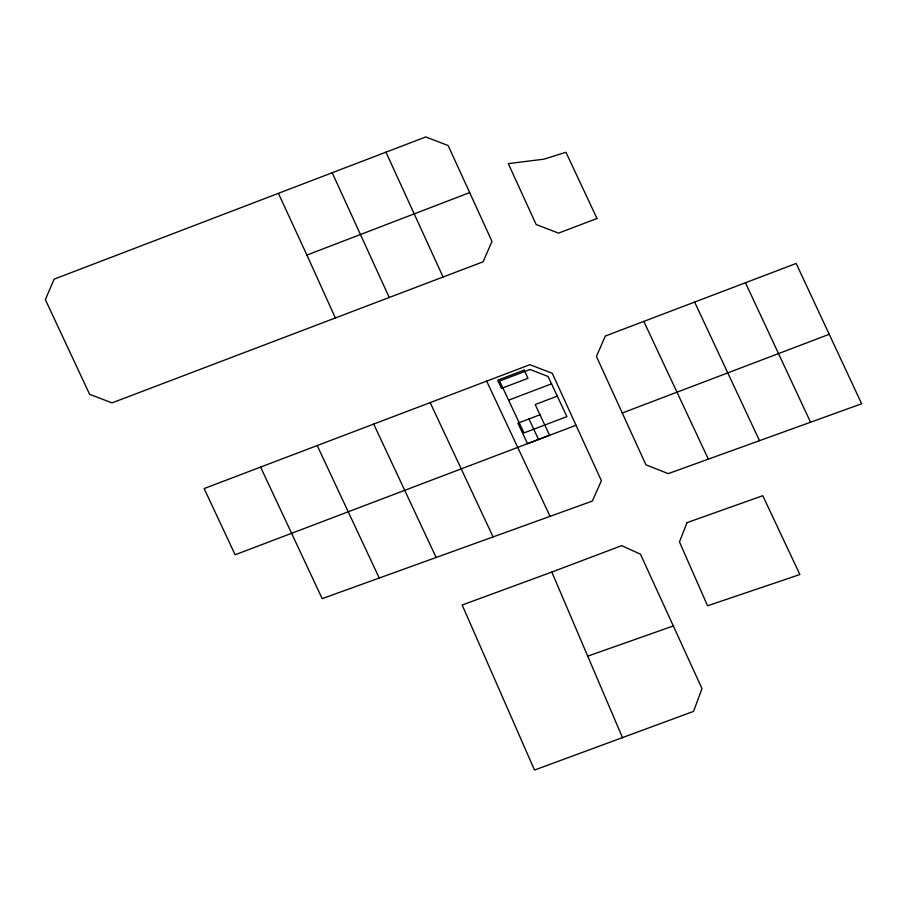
<?xml version="1.0" encoding="UTF-8"?>
<svg xmlns="http://www.w3.org/2000/svg" width="907" height="907" viewBox="0 0 907 907"><rect width="100%" height="100%" fill="white"/><g stroke="black" fill="none" stroke-linecap="round" stroke-linejoin="round"><path stroke-width="1.36" d="M278.404 193.35L306.906 255.06L469.679 192.601M443.07 277.009L483.08 261.806L492.002 241.421L448.149 145.551L425.757 136.946L54.159 279.141L45.35 299.605L89.612 394.318L112.026 402.878L443.07 277.009L385.963 152.161M576.013 425.258L235.117 554.767L204.143 488.544L529.915 364.682L552.284 373.321L601.409 480.767L592.294 501.095L322.178 598.631L260.604 467.094M694.637 302.076L605.354 336.009L596.421 356.406L645.931 464.826L668.255 473.635L861.65 403.774L796.176 263.461L694.637 302.076L759.51 440.677M508.6 400.168L551.524 383.842M557.283 396.144L535.198 404.533L549.597 435.258L527.511 443.659L517.908 423.172L539.994 414.771M829.463 334.218L622.247 413.014M551.83 572.056L621.669 545.64L640.467 554.2L701.984 688.594L693.549 711.394L534.506 770.054L462.173 605.014L551.83 572.056L622.553 737.754M587.453 656.249L673.595 625.864M708.367 459.169L643.811 321.395M430.179 402.595L493.091 536.91M810.563 422.243L745.441 282.723M528.951 418.977L538.554 439.464M486.662 381.11L550.05 516.355M436.131 557.476L373.695 424.079M317.212 445.575L379.239 578.02M332.2 172.738L389.239 297.496M306.906 255.06L335.375 317.972M687.018 522.647L679.456 541.898L707.551 605.785L799.861 574.539L762.798 495.698L687.018 522.647M596.987 218.485L558.508 233.144L536.139 224.505L508.294 163.623L543.962 159.167L565.945 152.274L596.987 218.485M524.155 370.124L497.66 380.203L501.492 388.389L527.999 378.31L524.155 370.124M529.994 369.478L499.632 381.031L523.963 432.945L566.886 416.619L548.055 376.45L529.994 369.478"/></g></svg>
